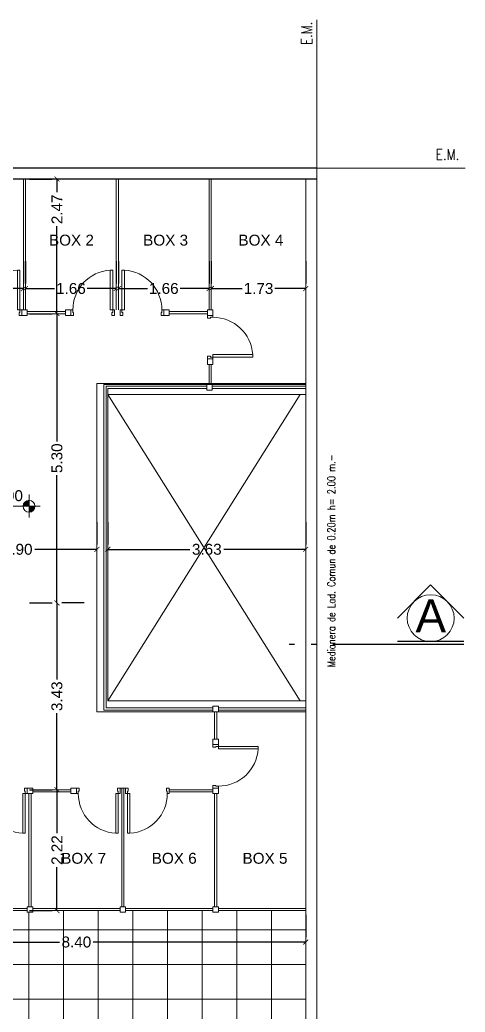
# Model space of a CAD drawing. Header units: millimetres. Extents: x 1578 to 2210, y 899 to 1032.
# Drawn here: x 1861.66 to 1869.81, y 944.01 to 962.2 of the extents above; entities that cross this region are included whole.
import ezdxf

# ---------------------------------------------------------------- set-up
doc = ezdxf.new("R2010")
doc.units = ezdxf.units.MM
doc.linetypes.add('ACAD_ISO05W100', pattern=[36, 24, -3, 0, -3, 0, -3, 0, -3])
doc.linetypes.add('DASHDOT2', pattern=[12.7, 6.35, -3.175, 0, -3.175])
for name, color, linetype, lineweight in [('CARPINTERIA', 7, 'Continuous', 18), ('COTAS', 7, 'Continuous', 15), ('EJES', 7, 'DASHDOT2', 13), ('LINEA DE CORTE', 7, 'ACAD_ISO05W100', 60), ('MUROS', 1, 'Continuous', 30), ('PISOS', 9, 'Continuous', 9), ('TRAMAS', 7, 'Continuous', 15), ('UMBRALES', 7, 'Continuous', 18)]:
    doc.layers.add(name, color=color, linetype=linetype, lineweight=lineweight)
doc.styles.add('ROMANS', font='romans', dxfattribs={"height": 0.06})
doc.styles.add('STYLE1', font='ARIAL.TTF')
doc.dimstyles.get("Standard").update_dxf_attribs({"dimscale": 0, "dimtxt": 0.2, "dimasz": 0.09, "dimexe": 0.09, "dimexo": 0.5, "dimgap": 0.05, "dimtad": 0, "dimzin": 0, "dimdsep": 46, "dimtxsty": 'STYLE1', "dimblk1": 'ARCHTICK', "dimblk2": 'ARCHTICK', "dimsah": 1, "dimcen": 0, "dimadec": 0, "dimazin": 0, "dimtfac": 1, "dimtofl": 0, "dimtmove": 2, "dimatfit": 3, "dimldrblk": 'ARCHTICK', "dimfxl": 1, "dimtolj": 1, "dimtzin": 0, "dimarcsym": 0})

# ---------------------------------------------------------------- blocks, each defined once
blk = doc.blocks.new('P80')
at = {"layer": 'CARPINTERIA'}
for p, q in [((0.035, 0), (0.035, 0.729)), ((0.08, 0.729), (0.035, 0.729)), ((0.08, 0), (0.08, 0.729)), ((0, 0), (0, -0.1)), ((0, 0), (0.035, 0)), ((0.035, 0), (0.08, 0)), ((0.035, 0), (0.035, -0.045)), ((0.8, 0), (0.765, 0)), ((0.765, 0), (0.765, -0.045)), ((0.8, 0), (0.8, -0.1)), ((0, -0.1), (0.045, -0.1)), ((0.035, -0.045), (0.05, -0.045)), ((0.05, -0.045), (0.05, -0.095)), ((0.75, -0.045), (0.75, -0.095)), ((0.765, -0.045), (0.75, -0.045)), ((0.8, -0.1), (0.755, -0.1))]:
    blk.add_line(p, q, dxfattribs=at)
for centre, radius, start, end in [((0.035, 0), 0.73, 0, 86.4658), ((0.045, -0.095), 0.005, 270, 0), ((0.755, -0.095), 0.005, 180, 270)]:
    blk.add_arc(centre, radius, start, end, dxfattribs=at)
blk = doc.blocks.new('_ARCHTICK')
at = {"color": 0, "linetype": 'ByBlock', "const_width": 0.15}
blk.add_lwpolyline([(-0.5, -0.5), (0.5, 0.5)], dxfattribs=at)
blk = doc.blocks.new('*D259')
at = {"layer": 'COTAS', "color": 0, "lineweight": -2}
for p, q in [((1861.835, 959.281), (1862.245, 959.281)), ((1862.335, 959.281), (1862.335, 959.037)), ((1862.335, 956.811), (1862.335, 958.414)), ((1861.835, 956.811), (1862.245, 956.811))]:
    blk.add_line(p, q, dxfattribs=at)
at = {"layer": 'DEFPOINTS', "color": 0}
for p in [(1862.335, 959.281), (1862.335, 956.811), (1862.335, 956.811)]:
    blk.add_point(p, dxfattribs=at)
at = {"layer": 'COTAS', "color": 0, "lineweight": -2, "xscale": 0.09, "yscale": 0.09, "zscale": 0.09}
for p, rotation in [((1862.335, 959.281), 90), ((1862.335, 956.811), 270)]:
    blk.add_blockref('_ARCHTICK', p, dxfattribs=dict(at, rotation=rotation))
at = {"layer": 'COTAS', "color": 0, "insert": (1862.335, 958.725), "char_height": 0.2, "attachment_point": 5, "rotation": 90, "style": 'STYLE1'}
blk.add_mtext('\\A1;2.47', dxfattribs=at)
blk = doc.blocks.new('*D260')
at = {"layer": 'COTAS', "color": 0, "lineweight": -2}
for p, q in [((1861.835, 956.811), (1862.245, 956.811)), ((1862.335, 956.811), (1862.335, 954.47)), ((1862.335, 951.511), (1862.335, 953.852)), ((1862.835, 951.511), (1862.425, 951.511))]:
    blk.add_line(p, q, dxfattribs=at)
at = {"layer": 'DEFPOINTS', "color": 0}
for p in [(1862.335, 956.811), (1862.335, 951.511), (1862.335, 951.511)]:
    blk.add_point(p, dxfattribs=at)
at = {"layer": 'COTAS', "color": 0, "lineweight": -2, "xscale": 0.09, "yscale": 0.09, "zscale": 0.09}
for p, rotation in [((1862.335, 956.811), 90), ((1862.335, 951.511), 270)]:
    blk.add_blockref('_ARCHTICK', p, dxfattribs=dict(at, rotation=rotation))
at = {"layer": 'COTAS', "color": 0, "insert": (1862.335, 954.161), "char_height": 0.2, "attachment_point": 5, "rotation": 90, "style": 'STYLE1'}
blk.add_mtext('\\A1;5.30', dxfattribs=at)
blk = doc.blocks.new('*D261')
at = {"layer": 'COTAS', "color": 0, "lineweight": -2}
for p, q in [((1861.835, 951.511), (1862.245, 951.511)), ((1862.335, 951.511), (1862.335, 950.107)), ((1862.335, 948.084), (1862.335, 949.488)), ((1861.835, 948.084), (1862.245, 948.084))]:
    blk.add_line(p, q, dxfattribs=at)
at = {"layer": 'DEFPOINTS', "color": 0}
for p in [(1862.335, 951.511), (1862.335, 948.084), (1862.335, 948.084)]:
    blk.add_point(p, dxfattribs=at)
at = {"layer": 'COTAS', "color": 0, "lineweight": -2, "xscale": 0.09, "yscale": 0.09, "zscale": 0.09}
for p, rotation in [((1862.335, 951.511), 90), ((1862.335, 948.084), 270)]:
    blk.add_blockref('_ARCHTICK', p, dxfattribs=dict(at, rotation=rotation))
at = {"layer": 'COTAS', "color": 0, "insert": (1862.335, 949.798), "char_height": 0.2, "attachment_point": 5, "rotation": 90, "style": 'STYLE1'}
blk.add_mtext('\\A1;3.43', dxfattribs=at)
blk = doc.blocks.new('*D262')
at = {"layer": 'COTAS', "color": 0, "lineweight": -2}
for p, q in [((1861.835, 948.084), (1862.245, 948.084)), ((1862.335, 948.084), (1862.335, 947.287)), ((1862.335, 945.869), (1862.335, 946.666)), ((1861.835, 945.869), (1862.245, 945.869))]:
    blk.add_line(p, q, dxfattribs=at)
at = {"layer": 'DEFPOINTS', "color": 0}
for p in [(1862.335, 948.084), (1862.335, 945.869), (1862.335, 945.869)]:
    blk.add_point(p, dxfattribs=at)
at = {"layer": 'COTAS', "color": 0, "lineweight": -2, "xscale": 0.09, "yscale": 0.09, "zscale": 0.09}
for p, rotation in [((1862.335, 948.084), 90), ((1862.335, 945.869), 270)]:
    blk.add_blockref('_ARCHTICK', p, dxfattribs=dict(at, rotation=rotation))
at = {"layer": 'COTAS', "color": 0, "insert": (1862.335, 946.977), "char_height": 0.2, "attachment_point": 5, "rotation": 90, "style": 'STYLE1'}
blk.add_mtext('\\A1;2.22', dxfattribs=at)
blk = doc.blocks.new('*D263')
at = {"layer": 'COTAS', "color": 0, "lineweight": -2}
for p, q in [((1866.891, 945.791), (1866.891, 945.381)), ((1858.491, 945.291), (1862.382, 945.291)), ((1858.491, 944.791), (1858.491, 945.201)), ((1866.891, 945.291), (1863.001, 945.291))]:
    blk.add_line(p, q, dxfattribs=at)
at = {"layer": 'DEFPOINTS', "color": 0}
for p in [(1858.491, 945.291), (1858.491, 945.291), (1866.891, 945.291)]:
    blk.add_point(p, dxfattribs=at)
at = {"layer": 'COTAS', "color": 0, "lineweight": -2, "xscale": 0.09, "yscale": 0.09, "zscale": 0.09, "rotation": 180}
blk.add_blockref('_ARCHTICK', (1858.491, 945.291), dxfattribs=at)
at = {"layer": 'COTAS', "color": 0, "lineweight": -2, "xscale": 0.09, "yscale": 0.09, "zscale": 0.09}
blk.add_blockref('_ARCHTICK', (1866.891, 945.291), dxfattribs=at)
at = {"layer": 'COTAS', "color": 0, "insert": (1862.691, 945.291), "char_height": 0.2, "attachment_point": 5, "style": 'STYLE1'}
blk.add_mtext('\\A1;8.40', dxfattribs=at)
blk = doc.blocks.new('*D268')
at = {"layer": 'COTAS', "color": 0, "lineweight": -2}
for p, q in [((1860.166, 957.773), (1860.166, 957.363)), ((1861.721, 957.773), (1861.721, 957.363)), ((1860.166, 957.273), (1860.643, 957.273)), ((1861.721, 957.273), (1861.244, 957.273))]:
    blk.add_line(p, q, dxfattribs=at)
at = {"layer": 'DEFPOINTS', "color": 0}
for p in [(1860.166, 957.273), (1861.721, 957.273), (1861.721, 957.273)]:
    blk.add_point(p, dxfattribs=at)
at = {"layer": 'COTAS', "color": 0, "lineweight": -2, "xscale": 0.09, "yscale": 0.09, "zscale": 0.09, "rotation": 180}
blk.add_blockref('_ARCHTICK', (1860.166, 957.273), dxfattribs=at)
at = {"layer": 'COTAS', "color": 0, "lineweight": -2, "xscale": 0.09, "yscale": 0.09, "zscale": 0.09}
blk.add_blockref('_ARCHTICK', (1861.721, 957.273), dxfattribs=at)
at = {"layer": 'COTAS', "color": 0, "insert": (1860.944, 957.273), "char_height": 0.2, "attachment_point": 5, "style": 'STYLE1'}
blk.add_mtext('\\A1;1.56', dxfattribs=at)
blk = doc.blocks.new('*D269')
at = {"layer": 'COTAS', "color": 0, "lineweight": -2}
for p, q in [((1861.761, 957.773), (1861.761, 957.363)), ((1863.421, 957.773), (1863.421, 957.363)), ((1861.761, 957.273), (1862.291, 957.273)), ((1863.421, 957.273), (1862.891, 957.273))]:
    blk.add_line(p, q, dxfattribs=at)
at = {"layer": 'DEFPOINTS', "color": 0}
for p in [(1861.761, 957.273), (1863.421, 957.273), (1863.421, 957.273)]:
    blk.add_point(p, dxfattribs=at)
at = {"layer": 'COTAS', "color": 0, "lineweight": -2, "xscale": 0.09, "yscale": 0.09, "zscale": 0.09, "rotation": 180}
blk.add_blockref('_ARCHTICK', (1861.761, 957.273), dxfattribs=at)
at = {"layer": 'COTAS', "color": 0, "lineweight": -2, "xscale": 0.09, "yscale": 0.09, "zscale": 0.09}
blk.add_blockref('_ARCHTICK', (1863.421, 957.273), dxfattribs=at)
at = {"layer": 'COTAS', "color": 0, "insert": (1862.591, 957.273), "char_height": 0.2, "attachment_point": 5, "style": 'STYLE1'}
blk.add_mtext('\\A1;1.66', dxfattribs=at)
blk = doc.blocks.new('*D270')
at = {"layer": 'COTAS', "color": 0, "lineweight": -2}
for p, q in [((1863.461, 957.773), (1863.461, 957.363)), ((1865.121, 957.773), (1865.121, 957.363)), ((1863.461, 957.273), (1863.991, 957.273)), ((1865.121, 957.273), (1864.591, 957.273))]:
    blk.add_line(p, q, dxfattribs=at)
at = {"layer": 'DEFPOINTS', "color": 0}
for p in [(1863.461, 957.273), (1865.121, 957.273), (1865.121, 957.273)]:
    blk.add_point(p, dxfattribs=at)
at = {"layer": 'COTAS', "color": 0, "lineweight": -2, "xscale": 0.09, "yscale": 0.09, "zscale": 0.09, "rotation": 180}
blk.add_blockref('_ARCHTICK', (1863.461, 957.273), dxfattribs=at)
at = {"layer": 'COTAS', "color": 0, "lineweight": -2, "xscale": 0.09, "yscale": 0.09, "zscale": 0.09}
blk.add_blockref('_ARCHTICK', (1865.121, 957.273), dxfattribs=at)
at = {"layer": 'COTAS', "color": 0, "insert": (1864.291, 957.273), "char_height": 0.2, "attachment_point": 5, "style": 'STYLE1'}
blk.add_mtext('\\A1;1.66', dxfattribs=at)
blk = doc.blocks.new('*D271')
at = {"layer": 'COTAS', "color": 0, "lineweight": -2}
for p, q in [((1865.161, 957.773), (1865.161, 957.363)), ((1866.891, 957.773), (1866.891, 957.363)), ((1865.161, 957.273), (1865.726, 957.273)), ((1866.891, 957.273), (1866.327, 957.273))]:
    blk.add_line(p, q, dxfattribs=at)
at = {"layer": 'DEFPOINTS', "color": 0}
for p in [(1865.161, 957.273), (1866.891, 957.273), (1866.891, 957.273)]:
    blk.add_point(p, dxfattribs=at)
at = {"layer": 'COTAS', "color": 0, "lineweight": -2, "xscale": 0.09, "yscale": 0.09, "zscale": 0.09, "rotation": 180}
blk.add_blockref('_ARCHTICK', (1865.161, 957.273), dxfattribs=at)
at = {"layer": 'COTAS', "color": 0, "lineweight": -2, "xscale": 0.09, "yscale": 0.09, "zscale": 0.09}
blk.add_blockref('_ARCHTICK', (1866.891, 957.273), dxfattribs=at)
at = {"layer": 'COTAS', "color": 0, "insert": (1866.026, 957.273), "char_height": 0.2, "attachment_point": 5, "style": 'STYLE1'}
blk.add_mtext('\\A1;1.73', dxfattribs=at)
blk = doc.blocks.new('*D274')
at = {"layer": 'COTAS', "color": 0, "lineweight": -2}
for p, q in [((1860.166, 952.991), (1860.166, 952.581)), ((1863.066, 952.991), (1863.066, 952.581)), ((1860.166, 952.491), (1861.305, 952.491)), ((1863.066, 952.491), (1861.927, 952.491))]:
    blk.add_line(p, q, dxfattribs=at)
at = {"layer": 'DEFPOINTS', "color": 0}
for p in [(1860.166, 952.491), (1863.066, 952.491), (1863.066, 952.491)]:
    blk.add_point(p, dxfattribs=at)
at = {"layer": 'COTAS', "color": 0, "lineweight": -2, "xscale": 0.09, "yscale": 0.09, "zscale": 0.09, "rotation": 180}
blk.add_blockref('_ARCHTICK', (1860.166, 952.491), dxfattribs=at)
at = {"layer": 'COTAS', "color": 0, "lineweight": -2, "xscale": 0.09, "yscale": 0.09, "zscale": 0.09}
blk.add_blockref('_ARCHTICK', (1863.066, 952.491), dxfattribs=at)
at = {"layer": 'COTAS', "color": 0, "insert": (1861.616, 952.491), "char_height": 0.2, "attachment_point": 5, "style": 'STYLE1'}
blk.add_mtext('\\A1;2.90', dxfattribs=at)
blk = doc.blocks.new('*D275')
at = {"layer": 'COTAS', "color": 0, "lineweight": -2}
for p, q in [((1863.266, 952.991), (1863.266, 952.581)), ((1866.891, 952.991), (1866.891, 952.581)), ((1863.266, 952.491), (1864.769, 952.491)), ((1866.891, 952.491), (1865.388, 952.491))]:
    blk.add_line(p, q, dxfattribs=at)
at = {"layer": 'DEFPOINTS', "color": 0}
for p in [(1863.266, 952.491), (1866.891, 952.491), (1866.891, 952.491)]:
    blk.add_point(p, dxfattribs=at)
at = {"layer": 'COTAS', "color": 0, "lineweight": -2, "xscale": 0.09, "yscale": 0.09, "zscale": 0.09, "rotation": 180}
blk.add_blockref('_ARCHTICK', (1863.266, 952.491), dxfattribs=at)
at = {"layer": 'COTAS', "color": 0, "lineweight": -2, "xscale": 0.09, "yscale": 0.09, "zscale": 0.09}
blk.add_blockref('_ARCHTICK', (1866.891, 952.491), dxfattribs=at)
at = {"layer": 'COTAS', "color": 0, "insert": (1865.079, 952.491), "char_height": 0.2, "attachment_point": 5, "style": 'STYLE1'}
blk.add_mtext('\\A1;3.63', dxfattribs=at)

msp = doc.modelspace()

# ---------------------------------------------------------------- hatches: boundary and pattern name
at = {"layer": 'COTAS', "ltscale": 0.1}
h = msp.add_hatch(color=256, dxfattribs=at)
h.paths.add_polyline_path([(1861.824, 953.281), (1861.933, 953.281, -0.414214), (1861.824, 953.173)])
h.paths.add_polyline_path([(1861.824, 953.39), (1861.824, 953.281), (1861.715, 953.281, -0.414214)])
at = {"layer": 'PISOS', "ltscale": 0.05}
h = msp.add_hatch(dxfattribs=at)
h.set_pattern_fill('NET', color=256, scale=0.2, style=0)
h.paths.add_polyline_path([(1858.591, 945.869), (1858.591, 945.839), (1858.491, 945.839), (1858.491, 945.939), (1858.521, 945.939), (1858.521, 949.514), (1858.491, 949.514), (1858.491, 949.614), (1857.966, 949.614), (1857.966, 949.964), (1858.521, 949.964), (1858.521, 951.411), (1858.491, 951.411), (1858.491, 951.481), (1857.866, 951.481), (1857.016, 951.481), (1854.316, 951.481), (1854.316, 951.456), (1854.066, 951.456), (1854.066, 951.706), (1854.091, 951.706), (1854.091, 952.081), (1853.735, 952.081, -1), (1853.647, 952.081), (1853.241, 952.081), (1853.241, 949.564), (1852.041, 949.564), (1852.041, 944.181), (1853.241, 944.181), (1853.241, 941.546), (1853.341, 941.546), (1853.341, 939.621), (1855.266, 939.621), (1855.266, 938.521), (1857.901, 938.521), (1857.901, 938.321), (1862.231, 938.321), (1862.231, 938.521), (1865.691, 938.521), (1865.691, 939.521), (1866.891, 939.521), (1866.891, 945.869), (1865.291, 945.869), (1865.291, 945.839), (1865.191, 945.839), (1865.191, 945.869), (1863.591, 945.869), (1863.591, 945.839), (1863.491, 945.839), (1863.491, 945.869), (1861.891, 945.869), (1861.891, 945.839), (1861.791, 945.839), (1861.791, 945.869), (1860.191, 945.869), (1860.191, 945.839), (1860.091, 945.839), (1860.091, 945.869)])
h.paths.add_polyline_path([(1859.716, 940.539), (1860.416, 940.539), (1860.416, 939.721), (1859.716, 939.721)], flags=16)
h.paths.add_polyline_path([(1859.816, 940.439), (1860.316, 940.439), (1860.316, 939.821), (1859.816, 939.821)], flags=0)
h.paths.add_polyline_path([(1859.916, 940.369, -0.414214), (1859.866, 940.319), (1859.866, 940.299, -0.414214), (1859.916, 940.249, -1), (1859.816, 940.249, -0.414214), (1859.866, 940.299), (1859.866, 940.319, -0.414214), (1859.816, 940.369, -1)], flags=0)
h.paths.add_polyline_path([(1859.906, 940.369, -1), (1859.827, 940.369, -1)], flags=0)
h.paths.add_polyline_path([(1860.316, 940.369, -0.414214), (1860.266, 940.319), (1860.266, 940.299, -0.414214), (1860.316, 940.249, -1), (1860.216, 940.249, -0.414214), (1860.266, 940.299), (1860.266, 940.319, -0.414214), (1860.216, 940.369, -1)], flags=0)
h.paths.add_polyline_path([(1860.306, 940.369, -1), (1860.227, 940.369, -1)], flags=0)
h.paths.add_polyline_path([(1859.906, 940.249, -1), (1859.827, 940.249, -1)], flags=0)
h.paths.add_polyline_path([(1860.306, 940.249, -1), (1860.227, 940.249, -1)], flags=0)
h.paths.add_polyline_path([(1859.916, 940.124, -1), (1859.816, 940.124, -1)], flags=0)
h.paths.add_polyline_path([(1860.316, 940.124, -1), (1860.216, 940.124, -1)], flags=0)
h.paths.add_polyline_path([(1859.916, 939.999, -1), (1859.816, 939.999, -1)], flags=0)
h.paths.add_polyline_path([(1860.316, 939.999, -1), (1860.216, 939.999, -1)], flags=0)
h.paths.add_polyline_path([(1859.916, 939.874, -1), (1859.816, 939.874, -1)], flags=0)
h.paths.add_polyline_path([(1860.316, 939.874, -1), (1860.216, 939.874, -1)], flags=0)

# ---------------------------------------------------------------- linework, layer by layer
at = {"layer": 'CARPINTERIA'}
for p, q in [((1866.891, 959.281), (1866.891, 949.514)), ((1866.791, 955.331), (1863.266, 949.714))]:
    msp.add_line(p, q, dxfattribs=at)
at = {"layer": 'COTAS', "ltscale": 0.1}
for p, q in [((1861.824, 953.078), (1861.824, 953.497)), ((1862.027, 953.281), (1861.061, 953.281))]:
    msp.add_line(p, q, dxfattribs=at)
for centre, radius in [((1861.824, 953.281), 0.109), ((1869.178, 951.23), 0.43)]:
    msp.add_circle(centre, radius, dxfattribs=at)
at = {"layer": 'EJES'}
for p in [(1867.091, 962.199), (1869.809, 959.481)]:
    msp.add_line(p, (1867.091, 959.481), dxfattribs=at)
at = {"layer": 'LINEA DE CORTE', "lineweight": -2, "ltscale": 0.1}
msp.add_line((1869.787, 950.749), (1866.47, 950.749), dxfattribs=at)
at = {"layer": 'MUROS'}
for p, q in [((1867.091, 959.481), (1860.216, 959.481)), ((1867.091, 959.281), (1860.216, 959.281))]:
    msp.add_line(p, q, dxfattribs=at)
at = {"layer": 'MUROS', "color": 0, "ltscale": 0.15}
for p, q in [((1868.57, 951.23), (1869.178, 951.838)), ((1869.787, 951.23), (1869.178, 951.838)), ((1869.787, 950.799), (1868.57, 950.799))]:
    msp.add_line(p, q, dxfattribs=at)
at = {"layer": 'TRAMAS'}
for p, q in [((1861.721, 959.281), (1861.721, 956.881)), ((1861.761, 959.281), (1861.761, 956.881)), ((1863.421, 959.281), (1863.421, 956.881)), ((1863.461, 959.281), (1863.461, 956.881)), ((1865.121, 959.281), (1865.121, 956.881)), ((1865.161, 959.281), (1865.161, 956.881)), ((1862.491, 956.851), (1861.791, 956.851)), ((1862.491, 956.811), (1861.791, 956.811)), ((1865.091, 956.851), (1864.391, 956.851)), ((1865.091, 956.811), (1864.391, 956.811)), ((1865.121, 955.881), (1865.121, 955.511)), ((1865.161, 955.881), (1865.161, 955.511)), ((1863.196, 949.544), (1863.196, 955.511)), ((1865.079, 955.481), (1863.236, 955.481)), ((1863.236, 949.584), (1863.236, 955.481)), ((1865.079, 955.441), (1863.266, 955.441)), ((1866.891, 955.481), (1865.179, 955.481)), ((1866.891, 955.441), (1865.179, 955.441)), ((1865.191, 949.544), (1863.196, 949.544)), ((1865.191, 949.584), (1863.236, 949.584)), ((1865.221, 949.014), (1865.221, 949.514)), ((1865.261, 949.014), (1865.261, 949.514)), ((1866.891, 949.584), (1865.291, 949.584)), ((1866.891, 949.544), (1865.291, 949.544)), ((1862.591, 948.084), (1861.891, 948.084)), ((1862.591, 948.044), (1861.891, 948.044)), ((1863.521, 945.939), (1863.521, 948.114)), ((1863.561, 945.939), (1863.561, 948.114)), ((1865.191, 948.084), (1864.391, 948.084)), ((1865.191, 948.044), (1864.391, 948.044)), ((1861.821, 945.939), (1861.821, 948.014)), ((1861.861, 945.939), (1861.861, 948.014)), ((1865.221, 945.939), (1865.221, 948.014)), ((1865.261, 945.939), (1865.261, 948.014)), ((1861.791, 945.909), (1860.191, 945.909)), ((1861.791, 945.869), (1860.191, 945.869)), ((1863.491, 945.909), (1861.891, 945.909)), ((1863.491, 945.869), (1861.891, 945.869)), ((1865.191, 945.909), (1863.591, 945.909)), ((1865.191, 945.869), (1863.591, 945.869)), ((1866.891, 945.909), (1865.291, 945.909)), ((1866.891, 945.869), (1865.291, 945.869))]:
    msp.add_line(p, q, dxfattribs=at)
at = {"layer": 'UMBRALES'}
for p, q in [((1867.091, 959.481), (1867.091, 939.321)), ((1861.791, 956.881), (1861.691, 956.881)), ((1861.691, 956.881), (1861.691, 956.781)), ((1861.791, 956.781), (1861.691, 956.781)), ((1861.791, 956.881), (1861.791, 956.781)), ((1862.591, 956.881), (1862.491, 956.881)), ((1862.491, 956.881), (1862.491, 956.781)), ((1862.591, 956.781), (1862.491, 956.781)), ((1862.591, 956.881), (1862.591, 956.781)), ((1863.391, 956.881), (1863.391, 956.781)), ((1864.391, 956.881), (1864.291, 956.881)), ((1864.291, 956.881), (1864.291, 956.781)), ((1864.391, 956.781), (1864.291, 956.781)), ((1864.391, 956.881), (1864.391, 956.781)), ((1865.191, 956.881), (1865.091, 956.881)), ((1865.091, 956.881), (1865.091, 956.781)), ((1865.191, 956.781), (1865.091, 956.781)), ((1865.191, 956.881), (1865.191, 956.781)), ((1865.091, 955.981), (1865.091, 955.881)), ((1865.191, 955.981), (1865.091, 955.981)), ((1865.191, 955.881), (1865.091, 955.881)), ((1865.191, 955.981), (1865.191, 955.881)), ((1866.891, 955.531), (1863.066, 955.531)), ((1863.066, 949.514), (1863.066, 955.531)), ((1863.066, 955.531), (1863.066, 955.331)), ((1866.891, 955.511), (1863.196, 955.511)), ((1865.079, 955.511), (1865.079, 955.411)), ((1865.179, 955.511), (1865.179, 955.411)), ((1863.266, 951.706), (1863.266, 955.441)), ((1866.891, 955.331), (1863.266, 955.331)), ((1863.266, 949.714), (1863.266, 955.331)), ((1863.266, 955.331), (1866.791, 949.714)), ((1865.179, 955.411), (1865.079, 955.411)), ((1866.891, 949.714), (1863.266, 949.714)), ((1866.891, 949.514), (1863.066, 949.514)), ((1865.291, 949.614), (1865.191, 949.614)), ((1865.191, 949.514), (1865.191, 949.614)), ((1865.291, 949.514), (1865.291, 949.614)), ((1866.891, 949.514), (1866.891, 939.521)), ((1865.291, 949.014), (1865.191, 949.014)), ((1865.191, 948.914), (1865.191, 949.014)), ((1865.291, 948.914), (1865.291, 949.014)), ((1865.291, 948.914), (1865.191, 948.914)), ((1861.791, 948.014), (1861.791, 948.114)), ((1861.891, 948.114), (1861.791, 948.114)), ((1861.891, 948.014), (1861.891, 948.114)), ((1862.591, 948.014), (1862.591, 948.114)), ((1862.691, 948.114), (1862.591, 948.114)), ((1862.691, 948.014), (1862.691, 948.114)), ((1863.591, 948.114), (1863.491, 948.114)), ((1863.491, 948.014), (1863.491, 948.114)), ((1865.291, 948.114), (1865.191, 948.114)), ((1865.191, 948.014), (1865.191, 948.114)), ((1865.291, 948.014), (1865.291, 948.114)), ((1861.891, 948.014), (1861.791, 948.014)), ((1862.691, 948.014), (1862.591, 948.014)), ((1865.291, 948.014), (1865.191, 948.014)), ((1861.891, 945.939), (1861.791, 945.939)), ((1861.791, 945.839), (1861.791, 945.939)), ((1861.891, 945.839), (1861.891, 945.939)), ((1863.491, 945.839), (1863.491, 945.939)), ((1863.591, 945.939), (1863.491, 945.939)), ((1863.591, 945.839), (1863.591, 945.939)), ((1865.191, 945.839), (1865.191, 945.939)), ((1865.291, 945.939), (1865.191, 945.939)), ((1865.291, 945.839), (1865.291, 945.939)), ((1861.891, 945.839), (1861.791, 945.839)), ((1863.591, 945.839), (1863.491, 945.839)), ((1865.291, 945.839), (1865.191, 945.839))]:
    msp.add_line(p, q, dxfattribs=at)

# ---------------------------------------------------------------- block references
at = {"layer": 'CARPINTERIA', "ltscale": 0.1, "xscale": -1}
for p in [(1861.691, 956.881), (1863.391, 956.881)]:
    msp.add_blockref('P80', p, dxfattribs=at)
at = {"layer": 'CARPINTERIA', "ltscale": 0.1}
msp.add_blockref('P80', (1863.491, 956.881), dxfattribs=at)
at = {"layer": 'CARPINTERIA', "ltscale": 0.1, "xscale": -1}
for p, rotation in [((1865.191, 955.981), 270), ((1863.591, 948.014), 180)]:
    msp.add_blockref('P80', p, dxfattribs=dict(at, rotation=rotation))
at = {"layer": 'CARPINTERIA', "ltscale": 0.1}
for p, rotation in [((1865.291, 948.914), 270), ((1861.791, 948.014), 180), ((1863.491, 948.014), 180)]:
    msp.add_blockref('P80', p, dxfattribs=dict(at, rotation=rotation))

# ---------------------------------------------------------------- texts
at = {"layer": 'CARPINTERIA', "style": 'ROMANS', "width": 0.8}
msp.add_text('Medianera de Lad. Comun de 0.20m h= 2.00 m.-', height=0.14, rotation=90, dxfattribs=at).set_placement((1867.43, 950.328))
at = {"layer": 'COTAS', "style": 'ROMANS', "width": 0.8}
msp.add_text('E.M.', height=0.2, rotation=90, dxfattribs=at).set_placement((1867.007, 961.735))
msp.add_text('E.M.', height=0.2, dxfattribs=at).set_placement((1869.271, 959.631))
at = {"layer": 'COTAS', "style": 'STYLE1'}
for s, p in [('BOX 2', (1862.189, 958.06)), ('BOX 3', (1863.913, 958.06)), ('BOX 4', (1865.658, 958.06)), ('+11.90', (1860.85, 953.375)), ('BOX 7', (1862.413, 946.727)), ('BOX 6', (1864.071, 946.727)), ('BOX 5', (1865.733, 946.727))]:
    msp.add_text(s, height=0.2, dxfattribs=at).set_placement(p)
at = {"layer": 'MUROS', "color": 0, "ltscale": 0.15, "style": 'STYLE1'}
msp.add_text('A', height=0.6, dxfattribs=at).set_placement((1868.901, 950.972))

# ---------------------------------------------------------------- dimensions: what is measured, and where the dimension line sits
at = {"layer": 'COTAS'}
dim = msp.add_linear_dim(base=(1862.335, 956.811), p1=(1862.335, 959.281), p2=(1862.335, 956.811), angle=90, dimstyle='Standard', override={"dimscale": 1}, dxfattribs=at)
dim.commit()
dim.dimension.update_dxf_attribs({"geometry": '*D259', "text_midpoint": (1862.335, 958.725), "dimtype": 160})
for base, p1, p2, picture, middle in [((1861.721170955, 957.273062709), (1860.166170955, 957.273062709), (1861.721170955, 957.273062709), '*D268', (1860.943670955, 957.273062709)), ((1863.421, 957.273), (1861.761, 957.273), (1863.421, 957.273), '*D269', (1862.591, 957.273)), ((1865.121, 957.273), (1863.461, 957.273), (1865.121, 957.273), '*D270', (1864.291, 957.273)), ((1866.891, 957.273), (1865.161, 957.273), (1866.891, 957.273), '*D271', (1866.026, 957.273)), ((1863.066, 952.491), (1860.166, 952.491), (1863.066, 952.491), '*D274', (1861.616, 952.491)), ((1866.891170955, 952.490589208), (1863.266170955, 952.490589208), (1866.891170955, 952.490589208), '*D275', (1865.078670955, 952.490589208)), ((1858.491, 945.291), (1866.891, 945.291), (1858.491, 945.291), '*D263', (1862.691, 945.291))]:
    dim = msp.add_linear_dim(base=base, p1=p1, p2=p2, dimstyle='Standard', override={"dimscale": 1}, dxfattribs=at)
    dim.commit()
    dim.dimension.update_dxf_attribs({"geometry": picture, "text_midpoint": middle})
for base, p1, p2, picture, middle in [((1862.335, 951.511), (1862.335, 956.811), (1862.335, 951.511), '*D260', (1862.335, 954.161)), ((1862.335, 948.084), (1862.335, 951.511), (1862.335, 948.084), '*D261', (1862.335, 949.798)), ((1862.33494451, 945.869240229), (1862.33494451, 948.084240229), (1862.33494451, 945.869240229), '*D262', (1862.33494451, 946.976740229))]:
    dim = msp.add_linear_dim(base=base, p1=p1, p2=p2, angle=90, dimstyle='Standard', override={"dimscale": 1}, dxfattribs=at)
    dim.commit()
    dim.dimension.update_dxf_attribs({"geometry": picture, "text_midpoint": middle})

doc.saveas('drawing.dxf')
